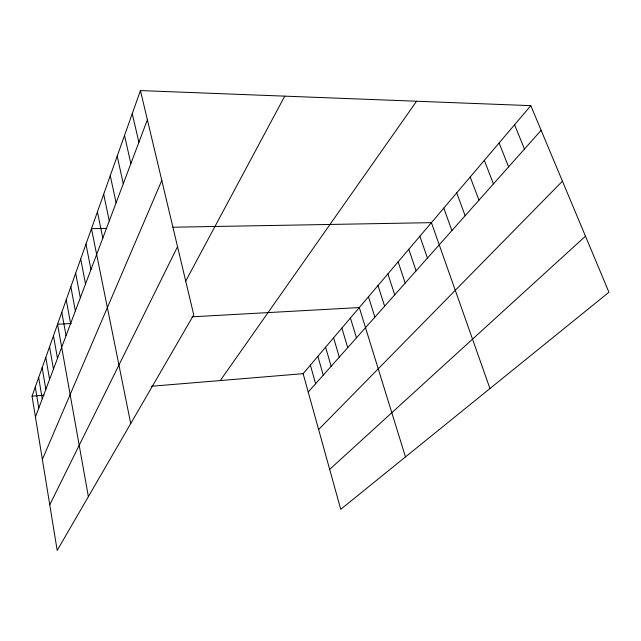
<?xml version="1.0" encoding="UTF-8"?>
<svg xmlns="http://www.w3.org/2000/svg" width="641" height="641" viewBox="0 0 641 641"><rect width="100%" height="100%" fill="white"/><g stroke="black" fill="none" stroke-linecap="round" stroke-linejoin="round"><path stroke-width="0.96" d="M140.443 90.573L193.742 314.875L57.193 550.427L32.05 396.17L140.443 90.573L530.812 105.653L608.95 292.232L340.74 509.315L303.129 373.671L530.812 105.653M35.439 416.946L147.382 119.779M42.362 459.445L161.804 180.466M49.758 504.796L177.541 246.689M185.618 281.279L284.748 96.15M220.288 380.546L416.586 101.238M308.225 392.044L541.14 130.307M318.617 429.526L562.445 181.187M329.666 469.38L585.473 236.176M32.05 396.17L43.973 395.185M151.252 386.275L303.129 373.671M71.207 323.489L57.562 324.242L88.378 496.623M191.923 316.814L359.297 307.552L405.473 456.913M106.302 228.396L91.463 228.661L130.724 423.589M172.87 227.226L431.417 222.659L489.948 388.542M514.579 124.771L524.474 149.041M499.099 142.991L508.585 166.884M484.332 160.378L493.442 183.911M470.214 176.988L478.971 200.168M456.721 192.877L465.142 215.713M443.796 208.093L451.905 230.584M419.879 236.241L427.435 258.083M408.798 249.285L416.097 270.822M398.141 261.824L405.2 283.066M387.885 273.907L394.712 294.852M378.006 285.533L384.616 306.198M368.479 296.743L374.889 317.127M350.427 317.992L356.46 337.839M341.869 328.064L347.726 347.654M333.6 337.799L339.289 357.133M325.604 347.214L331.133 366.299M317.864 356.324L323.248 375.161M310.38 365.138L315.612 383.743M132.254 113.649L138.889 142.326M124.522 135.459L130.868 163.623M117.199 156.1L123.28 183.759M110.26 175.658L116.101 202.828M103.682 194.223L109.282 220.913M97.424 211.867L102.808 238.099M85.958 244.197L90.966 269.549M80.694 259.036L85.525 283.971M75.662 273.218L80.333 297.761M70.847 286.799L75.366 310.949M66.231 299.804L70.614 323.569M61.808 312.279L66.055 335.676M53.483 335.74L57.482 358.423M49.565 346.789L53.451 369.136M45.799 357.414L49.565 379.432M42.17 367.646L45.84 389.343M38.668 377.501L42.242 398.886M35.303 387.004L38.78 408.077"/></g></svg>
